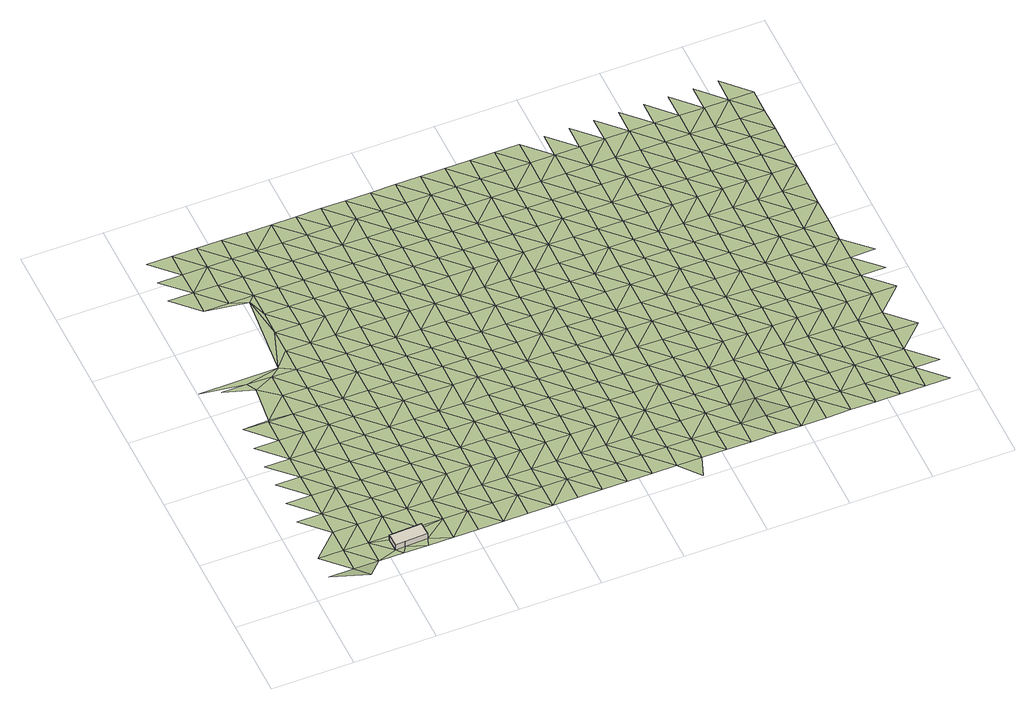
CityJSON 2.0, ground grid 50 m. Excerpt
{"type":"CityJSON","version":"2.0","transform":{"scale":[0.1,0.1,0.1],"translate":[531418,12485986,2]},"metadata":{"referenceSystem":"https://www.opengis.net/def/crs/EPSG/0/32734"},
"CityObjects":{
"building1":{"type":"Building","attributes":{"building":"industrial","building:levels":1,"building_height":4.1,"plus_code":"4FRW3FF8+X9M","ground_height":2.79,"roof_height":6.89},"geometry":[{"type":"Solid","lod":"1","boundaries":[[[[0,1,2,3]],[[1,4,5,2]],[[4,6,7,5]],[[6,8,9,7]],[[8,0,3,9]],[[3,2,5,7,9]],[[8,6,4,1,0]]]]}]},
"terrain1":{"type":"TINRelief","geometry":[{"type":"CompositeSurface","lod":"1","boundaries":[[[10,11,12]],[[12,13,14]],[[15,14,13]],[[11,16,12]],[[13,12,16]],[[17,15,18]],[[18,19,20]],[[15,13,21]],[[13,16,22]],[[21,18,15]],[[19,23,24]],[[21,13,22]],[[23,25,26]],[[16,27,22]],[[19,18,28]],[[18,21,29]],[[30,27,16]],[[23,19,28]],[[25,31,32]],[[18,29,28]],[[22,27,33]],[[21,22,34]],[[22,33,35]],[[23,36,25]],[[31,37,38]],[[29,21,34]],[[27,30,39]],[[36,23,28]],[[34,22,35]],[[38,37,40]],[[41,31,25]],[[29,42,28]],[[36,43,25]],[[39,30,44]],[[42,29,34]],[[31,41,37]],[[4,35,33]],[[25,43,41]],[[45,36,28]],[[46,47,48]],[[34,35,49]],[[40,37,50]],[[45,28,42]],[[1,39,44]],[[48,51,52]],[[43,36,53]],[[41,50,37]],[[49,35,4]],[[42,34,54]],[[36,45,53]],[[55,47,40]],[[49,54,34]],[[50,55,40]],[[41,43,56]],[[45,42,57]],[[48,47,58]],[[53,59,43]],[[1,44,60]],[[54,57,42]],[[50,41,56]],[[43,59,56]],[[55,58,47]],[[61,4,1]],[[45,62,53]],[[4,61,49]],[[61,54,49]],[[57,62,45]],[[55,50,63]],[[48,58,51]],[[60,61,1]],[[59,53,64]],[[56,63,50]],[[65,66,67]],[[62,64,53]],[[58,55,68]],[[57,54,69]],[[61,70,54]],[[56,59,71]],[[55,63,68]],[[57,69,62]],[[66,72,73]],[[64,71,59]],[[54,70,69]],[[51,58,74]],[[63,56,75]],[[61,60,76]],[[68,74,58]],[[65,77,66]],[[64,62,78]],[[72,79,80]],[[71,75,56]],[[70,61,76]],[[62,69,78]],[[60,81,76]],[[82,68,63]],[[83,71,64]],[[51,74,84]],[[75,82,63]],[[72,66,85]],[[77,86,66]],[[78,83,64]],[[87,77,65]],[[74,68,88]],[[89,51,84]],[[70,90,69]],[[76,91,70]],[[72,85,79]],[[71,92,75]],[[66,86,85]],[[82,88,68]],[[89,87,51]],[[69,90,78]],[[83,92,71]],[[70,91,90]],[[93,84,74]],[[76,81,94]],[[95,82,75]],[[88,93,74]],[[86,77,96]],[[97,83,78]],[[79,85,98]],[[75,92,95]],[[99,89,84]],[[100,91,76]],[[87,96,77]],[[97,78,90]],[[101,87,89]],[[93,99,84]],[[94,100,76]],[[86,102,85]],[[88,82,103]],[[92,83,104]],[[82,95,105]],[[96,87,101]],[[106,101,89]],[[86,96,102]],[[83,97,104]],[[93,88,103]],[[90,91,107]],[[99,106,89]],[[82,105,103]],[[100,108,91]],[[85,109,98]],[[110,96,101]],[[95,92,111]],[[90,107,97]],[[109,85,102]],[[104,112,92]],[[91,108,107]],[[93,113,99]],[[106,110,101]],[[105,95,111]],[[100,94,114]],[[113,93,103]],[[111,92,112]],[[102,96,115]],[[104,97,116]],[[117,98,109]],[[108,100,114]],[[110,115,96]],[[97,107,116]],[[94,118,114]],[[106,99,119]],[[105,120,103]],[[113,121,99]],[[122,109,102]],[[123,112,104]],[[120,105,111]],[[106,119,110]],[[115,122,102]],[[99,121,119]],[[116,123,104]],[[124,113,103]],[[108,125,107]],[[114,126,108]],[[127,117,109]],[[112,128,111]],[[124,103,120]],[[115,110,129]],[[125,116,107]],[[122,127,109]],[[123,128,112]],[[108,126,125]],[[121,113,130]],[[118,131,114]],[[110,119,129]],[[132,120,111]],[[113,124,130]],[[133,122,115]],[[127,134,117]],[[128,132,111]],[[123,116,135]],[[126,114,136]],[[129,133,115]],[[116,125,137]],[[121,138,119]],[[139,124,120]],[[130,140,121]],[[131,136,114]],[[122,141,127]],[[128,123,135]],[[132,139,120]],[[116,137,135]],[[119,138,129]],[[133,141,122]],[[121,140,138]],[[130,124,142]],[[126,143,125]],[[136,144,126]],[[139,142,124]],[[134,127,145]],[[129,146,133]],[[132,128,147]],[[137,125,143]],[[141,148,127]],[[135,149,128]],[[126,144,143]],[[150,140,130]],[[146,129,138]],[[132,147,139]],[[136,131,151]],[[127,148,145]],[[142,150,130]],[[128,149,147]],[[141,133,152]],[[137,153,135]],[[154,138,140]],[[144,136,151]],[[133,146,152]],[[143,153,137]],[[131,155,151]],[[142,139,156]],[[140,150,154]],[[148,141,157]],[[149,135,158]],[[139,147,156]],[[146,138,159]],[[152,157,141]],[[153,158,135]],[[150,142,160]],[[143,144,161]],[[159,138,154]],[[151,162,144]],[[148,163,145]],[[156,160,142]],[[146,164,152]],[[147,149,165]],[[143,161,153]],[[148,157,163]],[[158,166,149]],[[144,162,161]],[[151,155,167]],[[164,146,159]],[[168,154,150]],[[147,165,156]],[[150,160,169]],[[149,166,165]],[[157,152,170]],[[158,153,171]],[[145,163,172]],[[154,168,159]],[[173,162,151]],[[170,152,164]],[[168,150,169]],[[153,161,171]],[[160,156,174]],[[167,173,151]],[[157,175,163]],[[166,158,176]],[[174,156,165]],[[164,159,177]],[[175,157,170]],[[171,176,158]],[[169,160,178]],[[161,162,179]],[[159,168,177]],[[173,180,162]],[[172,163,181]],[[182,165,166]],[[178,160,174]],[[183,170,164]],[[161,179,171]],[[181,163,175]],[[166,176,182]],[[162,180,179]],[[173,167,184]],[[177,183,164]],[[168,169,185]],[[174,165,186]],[[169,178,187]],[[170,188,175]],[[176,171,189]],[[172,181,190]],[[182,186,165]],[[168,185,177]],[[180,173,191]],[[183,188,170]],[[185,169,187]],[[189,171,179]],[[178,174,192]],[[184,191,173]],[[176,193,182]],[[174,186,192]],[[181,175,194]],[[177,195,183]],[[188,196,175]],[[193,176,189]],[[178,197,187]],[[179,180,198]],[[195,177,185]],[[180,191,199]],[[181,194,190]],[[186,182,200]],[[175,196,194]],[[178,192,197]],[[188,183,201]],[[179,198,189]],[[200,182,193]],[[180,199,198]],[[185,187,202]],[[191,184,203]],[[183,195,201]],[[186,204,192]],[[197,202,187]],[[196,188,205]],[[193,189,206]],[[207,190,194]],[[204,186,200]],[[208,195,185]],[[191,209,199]],[[201,205,188]],[[189,198,206]],[[197,192,210]],[[202,208,185]],[[191,203,209]],[[196,211,194]],[[212,200,193]],[[210,192,204]],[[201,195,213]],[[196,205,211]],[[206,212,193]],[[199,214,198]],[[208,213,195]],[[209,215,199]],[[194,216,207]],[[202,197,217]],[[200,218,204]],[[197,210,219]],[[220,205,201]],[[198,214,206]],[[216,194,211]],[[212,218,200]],[[199,215,214]],[[208,202,217]],[[209,203,221]],[[213,220,201]],[[197,219,217]],[[211,205,222]],[[223,210,204]],[[206,224,212]],[[216,225,207]],[[218,226,204]],[[227,215,209]],[[220,222,205]],[[224,206,214]],[[213,208,228]],[[219,210,223]],[[217,229,208]],[[204,226,223]],[[227,209,221]],[[216,211,230]],[[218,212,231]],[[213,228,220]],[[222,230,211]],[[208,229,228]],[[212,224,231]],[[219,232,217]],[[233,214,215]],[[234,215,227]],[[235,225,216]],[[226,218,236]],[[223,232,219]],[[222,220,237]],[[224,214,233]],[[230,235,216]],[[231,236,218]],[[215,234,233]],[[229,217,238]],[[239,227,221]],[[220,228,237]],[[240,239,221]],[[226,241,223]],[[232,238,217]],[[230,222,242]],[[224,243,231]],[[235,244,225]],[[226,236,241]],[[227,245,234]],[[237,242,222]],[[243,224,233]],[[229,246,228]],[[238,247,229]],[[239,245,227]],[[232,223,248]],[[236,231,249]],[[223,241,250]],[[235,230,251]],[[228,246,237]],[[234,252,233]],[[230,242,253]],[[229,247,246]],[[249,231,243]],[[238,232,248]],[[223,250,248]],[[234,245,252]],[[235,251,244]],[[236,254,241]],[[230,253,251]],[[242,237,255]],[[254,236,249]],[[238,256,247]],[[243,233,257]],[[245,239,258]],[[255,237,246]],[[233,252,259]],[[250,241,260]],[[256,238,248]],[[253,242,261]],[[249,243,257]],[[244,251,262]],[[260,241,254]],[[233,259,257]],[[261,242,255]],[[246,247,263]],[[250,264,248]],[[252,245,265]],[[256,266,247]],[[258,267,245]],[[253,268,251]],[[249,269,254]],[[250,260,264]],[[246,263,255]],[[259,252,265]],[[268,253,261]],[[247,266,263]],[[269,249,257]],[[265,245,267]],[[270,256,248]],[[251,271,262]],[[270,248,264]],[[261,255,272]],[[260,254,273]],[[259,274,257]],[[271,251,268]],[[269,275,254]],[[266,256,276]],[[277,267,258]],[[255,263,272]],[[274,259,265]],[[264,260,273]],[[256,270,276]],[[254,275,273]],[[278,269,257]],[[279,262,271]],[[268,261,280]],[[267,281,265]],[[272,282,261]],[[278,257,274]],[[283,263,266]],[[270,264,284]],[[276,285,266]],[[277,281,267]],[[271,268,280]],[[275,269,286]],[[280,261,282]],[[273,284,264]],[[263,283,272]],[[287,274,265]],[[266,285,283]],[[269,278,286]],[[270,288,276]],[[281,287,265]],[[271,289,279]],[[284,288,270]],[[282,272,290]],[[273,275,291]],[[292,278,274]],[[280,289,271]],[[286,293,275]],[[285,276,294]],[[281,277,295]],[[290,272,283]],[[287,292,274]],[[284,273,291]],[[288,294,276]],[[275,293,291]],[[282,296,280]],[[286,278,297]],[[298,279,289]],[[285,299,283]],[[296,282,290]],[[292,297,278]],[[281,300,287]],[[285,294,299]],[[281,295,301]],[[289,280,302]],[[288,284,303]],[[304,293,286]],[[291,305,284]],[[302,280,296]],[[297,304,286]],[[281,301,300]],[[290,283,306]],[[294,288,303]],[[292,287,307]],[[283,299,308]],[[284,305,303]],[[298,289,309]],[[291,293,310]],[[296,290,306]],[[297,292,307]],[[309,289,302]],[[283,308,306]],[[304,310,293]],[[287,300,307]],[[301,295,311]],[[299,294,312]],[[313,305,291]],[[303,314,294]],[[296,315,302]],[[298,309,316]],[[310,313,291]],[[308,299,312]],[[304,297,317]],[[300,301,318]],[[315,296,306]],[[312,294,314]],[[307,319,297]],[[303,305,320]],[[318,301,311]],[[304,317,310]],[[313,320,305]],[[297,319,317]],[[309,302,321]],[[308,322,306]],[[307,300,323]],[[315,324,302]],[[325,314,303]],[[322,308,312]],[[323,300,318]],[[316,309,321]],[[313,310,326]],[[302,324,321]],[[320,325,303]],[[327,315,306]],[[328,319,307]],[[310,317,326]],[[312,314,329]],[[327,306,322]],[[323,328,307]],[[320,313,330]],[[318,311,331]],[[325,329,314]],[[324,315,332]],[[321,333,316]],[[326,330,313]],[[334,322,312]],[[319,335,317]],[[331,323,318]],[[315,327,332]],[[328,336,319]],[[331,311,337]],[[329,334,312]],[[325,320,338]],[[317,335,326]],[[320,330,339]],[[319,336,335]],[[321,324,340]],[[341,327,322]],[[332,342,324]],[[325,338,329]],[[328,323,343]],[[334,341,322]],[[320,339,338]],[[323,331,344]],[[333,321,340]],[[330,326,345]],[[324,342,340]],[[332,327,346]],[[336,328,343]],[[345,326,335]],[[323,344,343]],[[334,329,347]],[[337,348,331]],[[341,346,327]],[[339,330,349]],[[329,338,347]],[[350,342,332]],[[349,330,345]],[[341,334,351]],[[335,336,352]],[[344,331,353]],[[346,350,332]],[[343,354,336]],[[339,355,338]],[[347,351,334]],[[348,353,331]],[[340,342,356]],[[335,352,345]],[[355,339,349]],[[336,354,352]],[[357,346,341]],[[344,358,343]],[[350,356,342]],[[338,359,347]],[[357,341,351]],[[353,358,344]],[[360,361,340]],[[349,345,362]],[[355,359,338]],[[354,343,363]],[[356,360,340]],[[345,352,362]],[[350,346,364]],[[351,347,365]],[[366,353,348]],[[346,357,367]],[[358,363,343]],[[359,365,347]],[[356,350,364]],[[368,355,349]],[[346,367,364]],[[362,369,349]],[[354,370,352]],[[363,371,354]],[[357,351,372]],[[355,368,359]],[[358,353,373]],[[365,374,351]],[[368,349,369]],[[353,366,375]],[[352,370,362]],[[354,371,370]],[[360,356,376]],[[367,357,372]],[[363,358,373]],[[364,377,356]],[[374,372,351]],[[353,375,373]],[[365,359,378]],[[360,376,379]],[[369,362,380]],[[356,377,376]],[[359,368,378]],[[367,381,364]],[[363,382,371]],[[380,362,370]],[[374,365,383]],[[375,366,384]],[[372,381,367]],[[382,363,373]],[[369,385,368]],[[378,383,365]],[[377,364,386]],[[385,369,380]],[[370,371,387]],[[375,388,373]],[[381,386,364]],[[382,389,371]],[[390,372,374]],[[368,391,378]],[[374,383,392]],[[388,375,384]],[[370,387,380]],[[391,368,385]],[[371,389,387]],[[393,376,377]],[[372,390,381]],[[394,382,373]],[[386,395,377]],[[390,374,392]],[[383,378,396]],[[394,373,388]],[[376,393,397]],[[385,380,398]],[[377,395,393]],[[396,378,391]],[[386,381,399]],[[389,382,400]],[[380,387,398]],[[401,392,383]],[[388,384,402]],[[381,390,399]],[[382,394,400]],[[391,385,403]],[[383,396,401]],[[395,386,404]],[[398,403,385]],[[389,405,387]],[[388,406,394]],[[399,404,386]],[[400,407,389]],[[390,392,408]],[[392,401,409]],[[402,406,388]],[[410,393,395]],[[396,391,411]],[[387,405,398]],[[391,403,412]],[[389,407,405]],[[390,408,399]],[[400,394,413]],[[395,404,410]],[[408,392,409]],[[396,411,401]],[[391,412,411]],[[406,413,394]],[[393,414,415]],[[403,398,416]],[[404,399,417]],[[418,407,400]],[[393,410,414]],[[416,398,405]],[[401,419,409]],[[402,420,406]],[[417,399,408]],[[413,418,400]],[[403,421,412]],[[401,411,419]],[[404,422,410]],[[421,403,416]],[[405,407,423]],[[424,413,406]],[[422,404,417]],[[418,425,407]],[[426,408,409]],[[412,427,411]],[[419,428,409]],[[414,410,429]],[[405,423,416]],[[427,412,421]],[[407,425,423]],[[408,426,417]],[[429,410,422]],[[426,409,428]],[[411,430,419]],[[418,413,431]],[[432,414,433]],[[416,434,421]],[[427,430,411]],[[422,417,435]],[[425,418,431]],[[433,414,429]],[[416,423,434]],[[428,419,436]],[[417,426,435]],[[430,436,419]],[[429,422,437]],[[427,421,438]],[[434,439,421]],[[423,425,440]],[[435,437,422]],[[426,428,441]],[[430,427,438]],[[436,442,428]],[[438,421,439]],[[423,440,434]],[[433,429,443]],[[426,441,435]],[[429,437,444]],[[441,428,442]],[[445,433,443]],[[436,430,446]],[[439,434,447]],[[429,444,443]],[[438,448,430]],[[437,435,449]],[[442,436,446]],[[449,435,441]],[[430,448,446]],[[439,450,438]],[[437,451,444]],[[451,437,449]],[[452,441,442]],[[446,453,442]],[[443,444,454]],[[441,452,449]],[[444,451,455]],[[452,442,453]],[[456,443,454]],[[444,455,454]],[[449,457,451]],[[449,452,457]],[[451,458,455]],[[458,451,457]],[[454,455,459]],[[458,459,455]],[[460,461,454]],[[459,460,454]]]}]}
},
"vertices":[
[604,174,16],[742,180,16],[742,180,57],[604,174,57],[738,263,16],[738,263,57],[541,255,16],[541,255,57],[545,171,16],[545,171,57],
[125,132,18],[343,50,25],[275,132,17],[275,282,17],[125,282,18],[275,432,16],[425,132,17],[125,582,15],[275,582,15],[275,732,16],[125,732,16],[425,432,16],[425,282,17],[275,882,16],[125,882,16],[275,1032,16],[125,1032,16],[545,171,17],[425,732,15],[425,582,15],[575,132,17],[275,1182,15],[125,1182,14],[541,255,17],[575,432,16],[575,282,17],[425,882,16],[275,1332,18],[125,1332,19],[604,174,17],[281,1338,18],[425,1182,16],[575,582,15],[425,1032,16],[725,132,16],[575,732,15],[125,1632,22],[308,1572,21],[275,1632,21],[725,282,16],[425,1332,17],[486,1680,18],[6,1672,21],[575,882,16],[725,432,15],[425,1482,18],[575,1182,16],[725,582,16],[425,1632,18],[575,1032,16],[876,132,16],[876,282,16],[725,732,17],[575,1332,15],[725,882,16],[275,2232,15],[275,2382,15],[125,2382,15],[575,1482,15],[876,582,16],[876,432,15],[725,1032,16],[275,2532,14],[125,2532,14],[575,1632,15],[725,1182,16],[1026,282,15],[425,2232,15],[876,732,17],[275,2682,14],[125,2682,14],[1026,132,15],[725,1332,14],[876,882,16],[575,1782,15],[425,2532,14],[425,2382,15],[536,2195,15],[725,1482,14],[575,1932,15],[1026,582,16],[1026,432,15],[876,1032,16],[725,1632,14],[1176,132,15],[876,1182,16],[575,2232,15],[1026,732,17],[425,2682,13],[725,1782,14],[1176,282,15],[575,2082,15],[575,2382,16],[876,1482,14],[1026,882,16],[876,1332,14],[725,1932,15],[1176,582,16],[1176,432,15],[575,2532,15],[725,2082,14],[1026,1182,15],[1026,1032,15],[876,1632,14],[1326,282,15],[725,2232,15],[1176,732,17],[575,2682,13],[1326,132,15],[876,1932,15],[1026,1332,14],[876,1782,14],[725,2382,18],[1176,882,16],[1026,1482,15],[1326,582,16],[1326,432,15],[725,2532,14],[1176,1032,15],[876,2082,14],[1026,1632,14],[1476,132,16],[1176,1182,15],[876,2232,15],[725,2682,13],[1326,882,15],[1476,282,16],[1326,732,17],[1026,1932,14],[1176,1332,14],[1026,1782,15],[876,2382,18],[1176,1482,14],[1476,582,16],[1476,432,15],[876,2682,13],[1026,2082,14],[1326,1182,15],[876,2532,14],[1326,1032,14],[1176,1632,14],[1627,282,16],[1026,2232,16],[1476,732,17],[1176,1782,15],[1627,132,16],[1326,1332,14],[1026,2382,19],[1476,882,15],[1176,1932,14],[1326,1482,14],[1627,582,16],[1627,432,15],[1026,2532,14],[1176,2082,14],[1476,1182,15],[1476,1032,15],[1777,132,16],[1326,1782,14],[1326,1632,14],[1176,2232,16],[1627,732,16],[1026,2682,13],[1777,282,16],[1476,1332,15],[1176,2382,17],[1627,882,15],[1326,1932,14],[1476,1482,14],[1777,582,15],[1777,432,15],[1176,2532,14],[1627,1032,15],[1326,2082,14],[1927,132,17],[1476,1782,14],[1627,1182,15],[1476,1632,14],[1326,2232,19],[1777,732,15],[1176,2682,14],[1927,282,17],[1627,1332,15],[1777,882,15],[1326,2532,14],[1476,1932,14],[1326,2382,16],[1627,1482,14],[1927,582,16],[1927,432,15],[1777,1032,16],[1476,2082,15],[1627,1632,14],[2077,132,18],[1777,1182,14],[1476,2232,19],[1927,732,15],[1326,2682,13],[1627,1782,14],[2077,282,18],[1777,1332,14],[1476,2382,16],[1927,882,14],[1627,1932,15],[2077,582,15],[2077,432,15],[1476,2532,15],[1777,1632,14],[1927,1032,16],[1777,1482,14],[1627,2082,17],[2227,132,18],[1627,2232,17],[1927,1332,17],[2077,732,14],[1476,2682,14],[1927,1182,16],[2227,282,18],[1777,1932,17],[1777,1782,15],[1627,2382,16],[2077,882,14],[1927,1482,16],[2227,582,15],[2227,432,15],[1627,2532,15],[2077,1032,16],[1777,2082,17],[1927,1632,16],[2378,132,17],[2333,9,15],[2077,1182,16],[1777,2232,17],[2227,732,14],[1627,2682,15],[2378,282,17],[1927,1932,18],[1927,1782,17],[2077,1482,16],[2227,882,14],[2077,1332,17],[1777,2532,16],[2378,432,16],[1777,2382,16],[2227,1032,16],[1927,2082,18],[2077,1632,16],[2378,732,15],[2528,132,16],[2378,582,16],[2227,1182,16],[1927,2232,17],[1777,2682,15],[2077,1932,17],[2227,1332,17],[2528,432,17],[2077,1782,16],[2528,282,16],[1927,2382,16],[2378,882,15],[2227,1482,16],[1927,2532,16],[2077,2082,16],[2378,1182,16],[2528,582,15],[2378,1032,16],[2227,1632,16],[2678,132,16],[2528,732,15],[1927,2682,16],[2077,2382,16],[2678,282,16],[2077,2232,14],[2227,1932,17],[2378,1332,16],[2227,1782,16],[2528,882,16],[2678,432,16],[2378,1482,14],[2077,2532,16],[2227,2082,16],[2528,1182,15],[2678,582,16],[2528,1032,15],[2378,1632,14],[2828,132,17],[2227,2232,14],[2678,732,15],[2077,2682,16],[2378,1782,15],[2828,432,8],[2828,282,17],[2227,2382,16],[2528,1482,13],[2678,882,16],[2528,1332,15],[2378,2082,16],[2828,582,12],[2378,1932,16],[2227,2532,16],[2678,1032,15],[2978,132,16],[2528,1782,15],[2678,1182,14],[2528,1632,13],[2378,2232,14],[2227,2682,16],[2828,882,16],[2978,282,16],[2828,732,16],[2678,1332,14],[2378,2532,17],[2528,1932,16],[2978,432,14],[2378,2382,16],[2678,1482,12],[2828,1032,14],[2528,2082,16],[2978,582,15],[2678,1632,12],[2828,1182,14],[3129,282,16],[2528,2232,14],[2378,2682,16],[2678,1782,15],[2978,882,16],[2978,732,16],[3129,132,16],[2828,1482,12],[2828,1332,14],[2528,2532,17],[2678,1932,15],[2528,2382,17],[3129,582,15],[3129,432,16],[2978,1032,14],[2678,2082,14],[2828,1632,12],[3279,132,17],[2978,1182,14],[2678,2232,13],[2828,1782,15],[3129,882,16],[3279,282,17],[3129,732,16],[2978,1332,14],[2678,2382,16],[2828,1932,16],[3279,432,17],[2978,1482,13],[2678,2532,17],[2528,2682,16],[3129,1032,14],[3279,582,14],[2828,2232,12],[2978,1632,13],[3429,132,17],[2828,2082,14],[3129,1332,14],[3129,1182,13],[3279,882,15],[3279,732,15],[2978,1932,16],[3429,432,16],[2978,1782,15],[3429,282,17],[2828,2532,17],[2828,2382,16],[3129,1482,13],[2678,2682,17],[3279,1032,14],[2978,2082,14],[3429,582,14],[3129,1632,13],[3579,132,16],[3279,1182,13],[2978,2232,13],[3429,882,16],[3579,282,17],[3429,732,15],[3129,1932,16],[3279,1332,13],[3129,1782,15],[2978,2532,17],[3579,432,17],[2978,2382,15],[3279,1482,13],[2828,2682,17],[3429,1032,15],[3129,2082,13],[3579,582,16],[3279,1632,13],[3729,132,16],[3429,1182,15],[3129,2232,13],[3579,882,15],[3729,282,17],[3579,732,14],[3279,1932,14],[3279,1782,15],[3129,2382,14],[3429,1482,13],[3429,1332,14],[3729,432,17],[3129,2532,17],[2978,2682,17],[3579,1032,16],[3279,2082,14],[3729,582,16],[3429,1632,14],[3880,132,16],[3579,1182,15],[3279,2232,15],[3729,882,14],[3880,282,16],[3729,732,13],[3429,1932,14],[3579,1332,14],[3429,1782,14],[3279,2382,13],[3579,1482,13],[3880,582,15],[3129,2682,17],[3279,2532,16],[3729,1032,15],[3429,2082,13],[3579,1632,14],[3429,2232,13],[3729,1332,14],[3729,1182,14],[3880,882,14],[3579,1932,14],[3579,1782,14],[3429,2532,12],[3429,2382,11],[3279,2682,17],[3729,1632,14],[3880,1032,15],[3729,1482,14],[3579,2082,13],[3880,1182,15],[3579,2232,13],[3729,1932,14],[3729,1782,14],[3579,2532,12],[3579,2382,11],[3429,2682,14],[3729,2082,13],[3729,2232,12],[3729,2382,11],[3729,2532,12],[3579,2682,14]
]}
